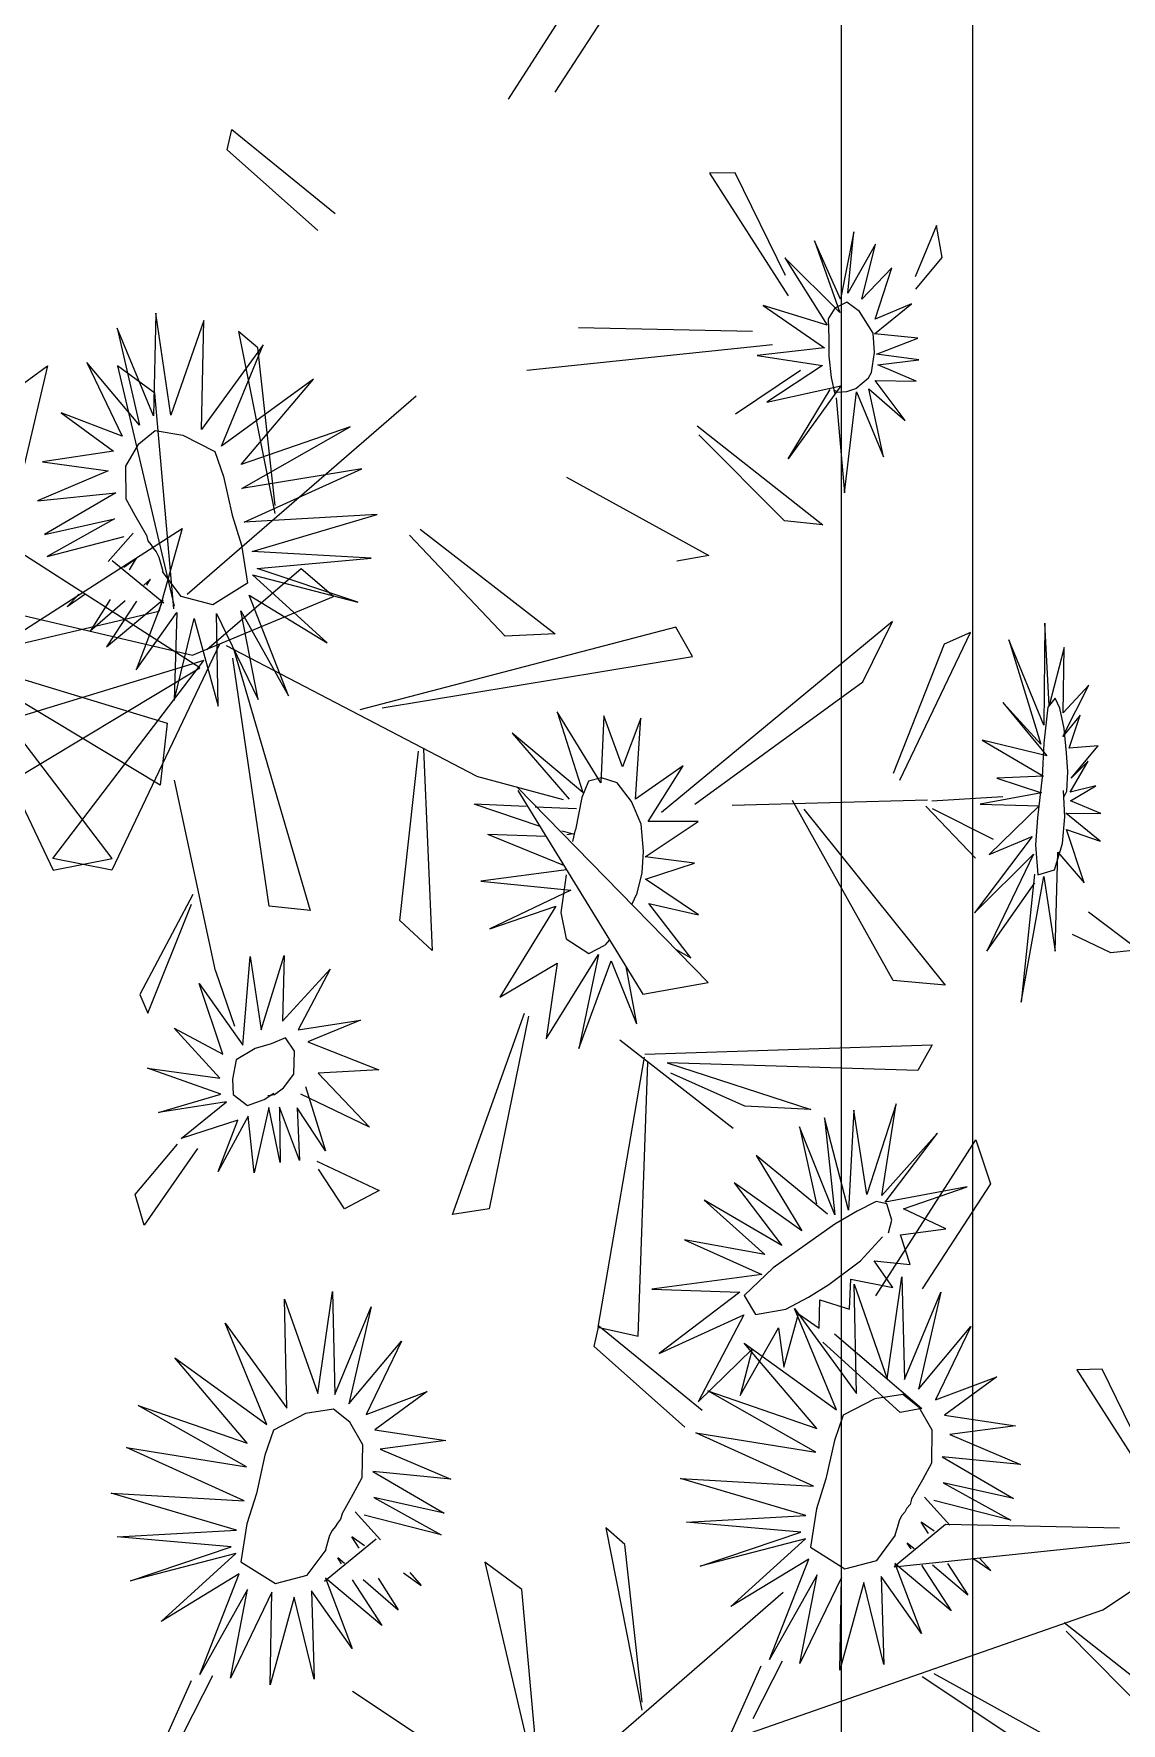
# Model space of a CAD drawing. Header units: inches. Extents: x 15 to 22798, y 21 to 21519.
# Drawn here: x 16317.74 to 16340.68, y 12520.47 to 12556.1 of the extents above; entities that cross this region are included whole.
import ezdxf

# ---------------------------------------------------------------- set-up
doc = ezdxf.new("R2010")
doc.units = ezdxf.units.IN
doc.header["$MEASUREMENT"] = 0
doc.layers.add('ARREDAMENTO', color=8, linetype='Continuous', lineweight=13)

msp = doc.modelspace()

# ---------------------------------------------------------------- linework, layer by layer
at = {"layer": 'ARREDAMENTO', "linetype": 'Continuous'}
for p, q in [((16327.756, 12554.722), (16329.868, 12558.012)), ((16330.175, 12557.085), (16328.736, 12554.869)), ((16321.818, 12553.652), (16321.917, 12554.084)), ((16321.917, 12554.084), (16324.095, 12552.309)), ((16323.732, 12551.95), (16321.818, 12553.652)), ((16332.537, 12553.172), (16331.997, 12553.162)), ((16331.997, 12553.162), (16333.653, 12550.576)), ((16333.599, 12551.003), (16332.537, 12553.172)), ((16335.044, 12551.923), (16334.761, 12550.506)), ((16334.917, 12550.633), (16335.044, 12551.923)), ((16336.783, 12552.057), (16336.335, 12550.972)), ((16336.906, 12551.385), (16336.783, 12552.057)), ((16334.211, 12551.732), (16334.745, 12550.226)), ((16334.761, 12550.506), (16334.211, 12551.732)), ((16335.497, 12551.667), (16334.917, 12550.633)), ((16335.208, 12550.502), (16335.497, 12551.667)), ((16333.585, 12551.373), (16334.476, 12549.956)), ((16334.745, 12550.226), (16333.585, 12551.373)), ((16336.351, 12550.713), (16336.906, 12551.385)), ((16335.846, 12551.163), (16335.208, 12550.502)), ((16335.493, 12550.085), (16335.846, 12551.163)), ((16320.316, 12550.211), (16320.266, 12548.043)), ((16320.629, 12548.06), (16320.316, 12550.211)), ((16333.13, 12550.368), (16334.423, 12549.475)), ((16334.476, 12549.956), (16333.13, 12550.368)), ((16334.639, 12550.316), (16334.503, 12550.088)), ((16334.891, 12550.44), (16334.639, 12550.316)), ((16335.161, 12550.245), (16334.891, 12550.44)), ((16335.448, 12549.785), (16335.161, 12550.245)), ((16335.48, 12549.774), (16336.256, 12550.408)), ((16336.256, 12550.408), (16335.493, 12550.085)), ((16319.496, 12549.889), (16319.968, 12547.844)), ((16320.266, 12548.043), (16319.496, 12549.889)), ((16321.326, 12550.055), (16320.629, 12548.06)), ((16321.279, 12547.752), (16321.326, 12550.055)), ((16322.06, 12549.822), (16322.825, 12545.981)), ((16322.463, 12549.474), (16322.06, 12549.822)), ((16332.903, 12549.82), (16329.232, 12549.899)), ((16334.503, 12550.088), (16334.515, 12549.684)), ((16335.476, 12549.38), (16335.448, 12549.785)), ((16322.582, 12549.542), (16321.279, 12547.752)), ((16321.699, 12547.404), (16322.582, 12549.542)), ((16322.831, 12546.151), (16322.463, 12549.474)), ((16328.143, 12549.004), (16333.326, 12549.546)), ((16334.423, 12549.475), (16333, 12549.317)), ((16334.515, 12549.684), (16334.512, 12549.299)), ((16336.393, 12549.682), (16335.48, 12549.774)), ((16335.522, 12549.342), (16336.393, 12549.682)), ((16318.028, 12549.1), (16316.833, 12544.029)), ((16317.242, 12548.523), (16318.028, 12549.1)), ((16318.861, 12549.166), (16319.607, 12547.617)), ((16319.968, 12547.844), (16318.861, 12549.166)), ((16319.506, 12549.1), (16320.7, 12544.029)), ((16320.291, 12548.523), (16319.506, 12549.1)), ((16333, 12549.317), (16334.378, 12549.106)), ((16334.378, 12549.106), (16333.209, 12548.329)), ((16334.512, 12549.299), (16334.563, 12548.853)), ((16335.416, 12548.956), (16335.476, 12549.38)), ((16336.416, 12549.221), (16335.522, 12549.342)), ((16335.547, 12549.119), (16336.416, 12549.221)), ((16336.36, 12548.774), (16335.547, 12549.119)), ((16323.643, 12548.815), (16321.699, 12547.404)), ((16322.115, 12547.014), (16323.643, 12548.815)), ((16332.543, 12548.088), (16333.918, 12549.008)), ((16334.563, 12548.853), (16334.638, 12548.5)), ((16335.084, 12548.622), (16335.354, 12548.844)), ((16335.354, 12548.844), (16335.416, 12548.956)), ((16336.124, 12547.943), (16335.495, 12548.789)), ((16335.495, 12548.789), (16336.36, 12548.774)), ((16320.696, 12543.971), (16320.291, 12548.523)), ((16325.806, 12548.459), (16320.974, 12544.272)), ((16333.209, 12548.329), (16334.764, 12548.673)), ((16334.764, 12548.673), (16333.655, 12547.133)), ((16333.655, 12547.133), (16334.543, 12548.599)), ((16334.613, 12548.593), (16334.706, 12548.543)), ((16334.67, 12548.42), (16334.848, 12546.417)), ((16334.706, 12548.543), (16334.895, 12548.554)), ((16334.848, 12546.417), (16335.099, 12548.547)), ((16334.895, 12548.554), (16335.084, 12548.622)), ((16335.099, 12548.547), (16335.666, 12547.177)), ((16335.357, 12548.609), (16336.124, 12547.943)), ((16335.666, 12547.177), (16335.357, 12548.609)), ((16318.317, 12548.103), (16319.421, 12547.298)), ((16319.607, 12547.617), (16318.317, 12548.103)), ((16324.413, 12547.808), (16322.115, 12547.014)), ((16322.132, 12546.511), (16324.413, 12547.808)), ((16331.736, 12547.829), (16334.385, 12545.741)), ((16333.576, 12545.827), (16331.773, 12547.644)), ((16319.421, 12547.298), (16317.924, 12547.07)), ((16317.924, 12547.07), (16319.307, 12546.884)), ((16319.307, 12546.884), (16317.82, 12546.253)), ((16324.664, 12546.924), (16322.132, 12546.511)), ((16322.18, 12545.799), (16324.664, 12546.924)), ((16328.98, 12546.752), (16331.983, 12545.095)), ((16317.82, 12546.253), (16319.467, 12546.416)), ((16319.467, 12546.416), (16317.962, 12545.537)), ((16317.962, 12545.537), (16319.444, 12545.869)), ((16319.444, 12545.869), (16318.02, 12545.078)), ((16324.986, 12545.959), (16322.18, 12545.799)), ((16322.345, 12545.179), (16324.986, 12545.959)), ((16316.294, 12542.727), (16320.872, 12545.668)), ((16321.24, 12542.727), (16316.662, 12545.668)), ((16319.306, 12544.972), (16319.839, 12545.565)), ((16320.872, 12545.668), (16320.374, 12543.917)), ((16327.686, 12543.393), (16325.666, 12545.526)), ((16325.895, 12545.655), (16328.738, 12543.447)), ((16334.385, 12545.741), (16333.576, 12545.827)), ((16318.02, 12545.078), (16319.648, 12545.497)), ((16324.861, 12545.04), (16322.345, 12545.179)), ((16319.396, 12544.991), (16320.485, 12544.097)), ((16319.638, 12544.848), (16319.909, 12545.037)), ((16319.756, 12544.797), (16319.909, 12545.037)), ((16323.383, 12544.818), (16321.393, 12543.108)), ((16322.453, 12544.824), (16324.861, 12545.04)), ((16324.576, 12544.109), (16322.453, 12544.824)), ((16324.066, 12544.231), (16323.383, 12544.818)), ((16331.983, 12545.095), (16331.304, 12544.977)), ((16320.062, 12544.474), (16320.205, 12544.597)), ((16320.124, 12544.472), (16320.205, 12544.597)), ((16322.354, 12544.687), (16324.576, 12544.109)), ((16323.929, 12543.256), (16322.354, 12544.687)), ((16318.686, 12544.283), (16318.445, 12544.015)), ((16318.819, 12544.276), (16318.445, 12544.015)), ((16319.354, 12544.167), (16318.929, 12543.501)), ((16319.67, 12544.138), (16318.929, 12543.501)), ((16319.275, 12543.17), (16320.465, 12544.165)), ((16319.903, 12544.134), (16319.275, 12543.17)), ((16320.465, 12544.165), (16319.902, 12542.685)), ((16321.086, 12542.991), (16324.066, 12544.231)), ((16322.285, 12544.26), (16323.929, 12543.256)), ((16323.113, 12542.137), (16322.285, 12544.26)), ((16320.374, 12543.917), (16316.448, 12542.991)), ((16317.16, 12543.917), (16321.086, 12542.991)), ((16319.902, 12542.685), (16320.755, 12543.895)), ((16320.755, 12543.895), (16320.703, 12542.038)), ((16320.703, 12542.038), (16321.122, 12543.765)), ((16321.122, 12543.765), (16321.63, 12541.916)), ((16321.594, 12543.872), (16322.471, 12542.058)), ((16321.63, 12541.916), (16321.594, 12543.872)), ((16322.107, 12543.929), (16323.113, 12542.137)), ((16322.471, 12542.058), (16322.107, 12543.929)), ((16331.283, 12543.583), (16324.616, 12541.843)), ((16328.738, 12543.447), (16327.686, 12543.393)), ((16335.857, 12543.706), (16330.981, 12539.679)), ((16331.636, 12542.964), (16331.283, 12543.583)), ((16335.232, 12542.429), (16335.857, 12543.706)), ((16336.014, 12540.361), (16337.501, 12543.47)), ((16337.501, 12543.47), (16336.95, 12543.226)), ((16339.075, 12543.666), (16339.054, 12541.518)), ((16339.161, 12541.93), (16339.075, 12543.666)), ((16315.876, 12543.228), (16318.147, 12538.461)), ((16321.658, 12543.228), (16319.387, 12538.461)), ((16327.078, 12540.444), (16321.808, 12543.193)), ((16321.961, 12543.105), (16323.574, 12537.609)), ((16336.95, 12543.226), (16335.872, 12540.495)), ((16338.311, 12543.318), (16338.985, 12541.116)), ((16339.054, 12541.518), (16338.311, 12543.318)), ((16339.482, 12543.153), (16339.161, 12541.93)), ((16339.456, 12541.777), (16339.482, 12543.153)), ((16319.395, 12538.704), (16316.209, 12542.884)), ((16316.209, 12542.884), (16320.55, 12541.562)), ((16320.403, 12540.254), (16316.294, 12542.727)), ((16321.325, 12542.884), (16316.984, 12541.562)), ((16317.13, 12540.254), (16321.24, 12542.727)), ((16318.139, 12538.704), (16321.325, 12542.884)), ((16322.707, 12537.699), (16321.94, 12542.93)), ((16325.092, 12541.882), (16331.636, 12542.964)), ((16331.69, 12539.85), (16335.232, 12542.429)), ((16339.45, 12541.279), (16339.997, 12542.364)), ((16339.997, 12542.364), (16339.456, 12541.777)), ((16338.187, 12541.993), (16339.111, 12540.868)), ((16338.985, 12541.116), (16338.187, 12541.993)), ((16328.784, 12541.799), (16329.325, 12540.097)), ((16329.701, 12540.302), (16328.784, 12541.799)), ((16329.768, 12541.714), (16329.701, 12540.302)), ((16330.158, 12540.639), (16329.768, 12541.714)), ((16330.55, 12541.662), (16330.158, 12540.639)), ((16330.433, 12539.955), (16330.55, 12541.662)), ((16339.818, 12541.727), (16339.45, 12541.279)), ((16339.582, 12541.035), (16339.818, 12541.727)), ((16320.55, 12541.562), (16320.403, 12540.254)), ((16327.834, 12541.348), (16329.034, 12539.955)), ((16329.325, 12540.097), (16327.834, 12541.348)), ((16325.465, 12537.397), (16325.859, 12540.967)), ((16325.964, 12541.012), (16326.144, 12536.764)), ((16337.748, 12541.199), (16339.046, 12540.444)), ((16339.111, 12540.868), (16337.748, 12541.199)), ((16340.194, 12541.083), (16339.582, 12541.035)), ((16339.624, 12540.399), (16340.194, 12541.083)), ((16331.44, 12540.657), (16330.433, 12539.955)), ((16330.704, 12539.487), (16331.44, 12540.657)), ((16339.607, 12540.106), (16339.986, 12540.761)), ((16339.986, 12540.761), (16339.624, 12540.399)), ((16321.574, 12536.333), (16320.707, 12540.358)), ((16327.078, 12540.444), (16328.911, 12539.95)), ((16331.968, 12536.088), (16327.946, 12540.206)), ((16329.445, 12540.335), (16329.301, 12539.995)), ((16329.715, 12540.409), (16329.445, 12540.335)), ((16330.046, 12540.301), (16329.715, 12540.409)), ((16330.354, 12539.905), (16330.046, 12540.301)), ((16339.046, 12540.444), (16338.058, 12540.399)), ((16338.058, 12540.399), (16339.002, 12540.088)), ((16340.15, 12540.241), (16339.607, 12540.106)), ((16339.614, 12539.923), (16340.15, 12540.241)), ((16328.42, 12539.381), (16327.029, 12539.85)), ((16328.127, 12539.805), (16327.029, 12539.85)), ((16327.955, 12540.14), (16330.592, 12535.841)), ((16329.301, 12539.995), (16329.172, 12539.311)), ((16330.554, 12539.43), (16330.354, 12539.905)), ((16336.593, 12539.935), (16332.477, 12539.826)), ((16335.875, 12536.132), (16333.745, 12539.927)), ((16337.612, 12538.713), (16336.561, 12539.808)), ((16336.686, 12539.922), (16338.186, 12540.011)), ((16339.002, 12540.088), (16337.708, 12539.854)), ((16337.708, 12539.854), (16338.949, 12539.819)), ((16338.949, 12539.819), (16337.9, 12538.79)), ((16340.25, 12539.653), (16339.614, 12539.923)), ((16328.318, 12539.797), (16329.191, 12539.761)), ((16330.641, 12538.743), (16331.759, 12539.484)), ((16331.759, 12539.484), (16330.704, 12539.487)), ((16333.986, 12539.744), (16336.968, 12536.036)), ((16336.696, 12539.763), (16337.985, 12539.112)), ((16339.518, 12539.662), (16340.25, 12539.653)), ((16340.237, 12539.073), (16339.518, 12539.662)), ((16328.552, 12539.166), (16327.318, 12539.208)), ((16328.925, 12538.558), (16327.318, 12539.208)), ((16328.884, 12539.291), (16329.127, 12539.229)), ((16329.127, 12539.229), (16328.988, 12539.201)), ((16329.111, 12539.066), (16329.172, 12539.311)), ((16330.607, 12538.858), (16330.554, 12539.43)), ((16338.802, 12539.171), (16337.59, 12537.562)), ((16337.9, 12538.79), (16338.802, 12539.171)), ((16339.529, 12539.314), (16340.237, 12539.073)), ((16339.905, 12538.189), (16339.529, 12539.314)), ((16330.576, 12538.401), (16330.607, 12538.858)), ((16331.68, 12538.606), (16330.641, 12538.743)), ((16337.59, 12537.562), (16338.832, 12538.796)), ((16338.832, 12538.796), (16337.85, 12536.749)), ((16339.287, 12536.754), (16339.347, 12538.839)), ((16339.347, 12538.839), (16339.905, 12538.189)), ((16319.387, 12538.461), (16318.139, 12538.704)), ((16318.147, 12538.461), (16319.395, 12538.704)), ((16328.981, 12538.467), (16327.172, 12538.227)), ((16330.468, 12537.971), (16330.576, 12538.401)), ((16330.647, 12538.27), (16331.68, 12538.606)), ((16338.854, 12538.378), (16338.574, 12535.674)), ((16327.172, 12538.227), (16329.073, 12538.036)), ((16329.073, 12538.036), (16327.358, 12537.225)), ((16328.952, 12538.206), (16328.859, 12537.568)), ((16328.975, 12538.36), (16328.952, 12538.206)), ((16331.762, 12537.52), (16330.647, 12538.27)), ((16337.85, 12536.749), (16338.861, 12538.192)), ((16338.574, 12535.674), (16339.054, 12538.328)), ((16339.054, 12538.328), (16339.287, 12536.754)), ((16321.095, 12537.948), (16319.977, 12535.835)), ((16320.143, 12535.441), (16321.064, 12537.739)), ((16323.574, 12537.609), (16322.707, 12537.699)), ((16327.358, 12537.225), (16328.751, 12537.702)), ((16328.751, 12537.702), (16327.574, 12535.778)), ((16330.36, 12537.735), (16330.468, 12537.971)), ((16330.715, 12537.757), (16331.762, 12537.52)), ((16331.606, 12536.609), (16330.715, 12537.757)), ((16326.144, 12536.764), (16325.465, 12537.397)), ((16328.859, 12537.568), (16328.972, 12537.008)), ((16339.993, 12537.578), (16341.052, 12536.78)), ((16328.972, 12537.008), (16329.449, 12536.698)), ((16329.886, 12536.992), (16329.786, 12536.88)), ((16340.465, 12536.715), (16339.657, 12537.1)), ((16322.152, 12534.77), (16322.304, 12536.64)), ((16322.304, 12536.64), (16322.534, 12535.092)), ((16322.534, 12535.092), (16323.02, 12536.661)), ((16323.02, 12536.661), (16322.985, 12535.274)), ((16328.55, 12534.904), (16329.652, 12536.678)), ((16329.652, 12536.678), (16329.24, 12534.699)), ((16329.449, 12536.698), (16329.786, 12536.88)), ((16331.281, 12536.791), (16331.606, 12536.609)), ((16341.052, 12536.78), (16340.465, 12536.715)), ((16321.574, 12536.333), (16321.972, 12535.171)), ((16322.985, 12535.274), (16323.995, 12536.374)), ((16323.995, 12536.374), (16323.32, 12535.09)), ((16327.574, 12535.778), (16328.781, 12536.494)), ((16328.781, 12536.494), (16328.55, 12534.904)), ((16329.24, 12534.699), (16329.921, 12536.549)), ((16329.921, 12536.549), (16330.454, 12535.22)), ((16330.232, 12536.428), (16330.454, 12535.22)), ((16321.226, 12536.067), (16322.152, 12534.77)), ((16321.729, 12534.58), (16321.226, 12536.067)), ((16330.592, 12535.841), (16331.968, 12536.088)), ((16336.968, 12536.036), (16335.875, 12536.132)), ((16319.977, 12535.835), (16320.143, 12535.441)), ((16323.32, 12535.09), (16324.633, 12535.298)), ((16324.633, 12535.298), (16323.519, 12534.84)), ((16326.572, 12531.196), (16328.095, 12535.44)), ((16328.178, 12535.381), (16327.345, 12531.312)), ((16320.701, 12535.123), (16321.729, 12534.58)), ((16321.661, 12534.069), (16320.701, 12535.123)), ((16323.519, 12534.84), (16325.017, 12534.248)), ((16332.495, 12533.012), (16330.105, 12534.874)), ((16330.616, 12534.518), (16329.642, 12528.818)), ((16330.635, 12534.575), (16336.695, 12534.773)), ((16336.695, 12534.773), (16336.391, 12534.234)), ((16320.141, 12534.281), (16321.661, 12534.069)), ((16321.686, 12533.733), (16320.141, 12534.281)), ((16325.017, 12534.248), (16323.737, 12534.178)), ((16323.737, 12534.178), (16324.821, 12533.038)), ((16330.494, 12528.629), (16330.695, 12534.406)), ((16331.102, 12534.398), (16334.135, 12533.412)), ((16336.391, 12534.234), (16331.102, 12534.398)), ((16332.742, 12533.479), (16331.18, 12534.175)), ((16323.475, 12533.893), (16323.894, 12532.541)), ((16320.367, 12533.348), (16321.686, 12533.733)), ((16321.804, 12533.571), (16320.367, 12533.348)), ((16320.849, 12532.801), (16321.804, 12533.571)), ((16322.698, 12533.455), (16322.387, 12532.078)), ((16322.936, 12532.293), (16322.698, 12533.455)), ((16322.924, 12533.461), (16322.936, 12532.293)), ((16323.347, 12532.332), (16322.924, 12533.461)), ((16323.294, 12533.444), (16323.347, 12532.332)), ((16323.894, 12532.541), (16323.294, 12533.444)), ((16324.821, 12533.038), (16323.375, 12533.737)), ((16334.135, 12533.412), (16332.742, 12533.479)), ((16335.044, 12533.399), (16334.928, 12531.285)), ((16335.315, 12531.619), (16335.044, 12533.399)), ((16335.937, 12533.53), (16335.315, 12531.619)), ((16335.636, 12531.598), (16335.937, 12533.53)), ((16322.044, 12533.189), (16320.849, 12532.801)), ((16322.262, 12533.272), (16321.632, 12532.101)), ((16321.632, 12532.101), (16322.044, 12533.189)), ((16322.387, 12532.078), (16322.262, 12533.272)), ((16333.896, 12533.042), (16334.255, 12531.419)), ((16334.641, 12531.19), (16333.896, 12533.042)), ((16334.423, 12533.235), (16334.641, 12531.19)), ((16334.928, 12531.285), (16334.423, 12533.235)), ((16319.876, 12531.616), (16320.774, 12532.678)), ((16335.503, 12529.483), (16337.615, 12532.772)), ((16336.804, 12532.908), (16335.636, 12531.598)), ((16335.706, 12531.458), (16336.804, 12532.908)), ((16337.615, 12532.772), (16337.922, 12531.846)), ((16321.196, 12532.586), (16320.066, 12530.968)), ((16323.71, 12532.321), (16325.024, 12531.703)), ((16332.978, 12532.437), (16333.942, 12530.85)), ((16334.486, 12531.206), (16332.978, 12532.437)), ((16324.294, 12531.314), (16323.748, 12532.154)), ((16320.066, 12530.968), (16319.876, 12531.616)), ((16325.024, 12531.703), (16324.294, 12531.314)), ((16332.519, 12531.866), (16333.52, 12530.545)), ((16333.942, 12530.85), (16332.519, 12531.866)), ((16337.432, 12531.78), (16335.706, 12531.458)), ((16336.088, 12531.312), (16337.432, 12531.78)), ((16337.922, 12531.846), (16336.483, 12529.63)), ((16327.345, 12531.312), (16326.572, 12531.196)), ((16331.882, 12531.499), (16333.166, 12530.351)), ((16333.52, 12530.545), (16331.882, 12531.499)), ((16335.11, 12531.266), (16334.642, 12530.995)), ((16335.513, 12531.469), (16335.11, 12531.266)), ((16335.741, 12531.421), (16335.513, 12531.469)), ((16335.843, 12531.079), (16335.741, 12531.421)), ((16336.981, 12530.896), (16336.088, 12531.312)), ((16334.642, 12530.995), (16334.015, 12530.549)), ((16335.774, 12530.807), (16335.843, 12531.079)), ((16336.024, 12530.766), (16336.981, 12530.896)), ((16331.467, 12530.66), (16333.101, 12529.931)), ((16333.166, 12530.351), (16331.467, 12530.66)), ((16334.015, 12530.549), (16333.338, 12530.073)), ((16335.184, 12530.216), (16335.649, 12530.722)), ((16336.228, 12530.144), (16336.024, 12530.766)), ((16334.511, 12529.722), (16335.184, 12530.216)), ((16335.47, 12530.216), (16336.228, 12530.144)), ((16335.862, 12529.656), (16335.47, 12530.216)), ((16333.101, 12529.931), (16330.778, 12529.622)), ((16333.338, 12530.073), (16332.727, 12529.488)), ((16334.949, 12529.198), (16334.977, 12529.833)), ((16334.977, 12529.833), (16335.862, 12529.656)), ((16335.746, 12527.728), (16336.058, 12529.879)), ((16336.058, 12529.879), (16336.108, 12527.712)), ((16323.729, 12527.418), (16324.041, 12529.57)), ((16324.041, 12529.57), (16324.092, 12527.402)), ((16330.778, 12529.622), (16332.636, 12529.56)), ((16332.636, 12529.56), (16330.937, 12528.266)), ((16332.727, 12529.488), (16332.97, 12529.083)), ((16334.086, 12529.452), (16334.511, 12529.722)), ((16335.048, 12529.723), (16335.746, 12527.728)), ((16335.095, 12527.421), (16335.048, 12529.723)), ((16336.108, 12527.712), (16336.878, 12529.558)), ((16336.878, 12529.558), (16336.406, 12527.513)), ((16323.032, 12529.413), (16323.729, 12527.418)), ((16323.079, 12527.111), (16323.032, 12529.413)), ((16324.092, 12527.402), (16324.861, 12529.248)), ((16324.861, 12529.248), (16324.389, 12527.203)), ((16332.97, 12529.083), (16333.609, 12529.198)), ((16333.609, 12529.198), (16334.086, 12529.452)), ((16333.792, 12529.211), (16335.095, 12527.421)), ((16334.675, 12527.073), (16333.792, 12529.211)), ((16334.31, 12528.797), (16334.324, 12529.399)), ((16334.324, 12529.399), (16334.949, 12529.198)), ((16321.776, 12528.901), (16323.079, 12527.111)), ((16322.659, 12526.763), (16321.776, 12528.901)), ((16329.565, 12528.413), (16329.664, 12528.845)), ((16329.642, 12528.818), (16330.494, 12528.629)), ((16329.664, 12528.845), (16331.842, 12527.07)), ((16330.937, 12528.266), (16332.723, 12529.081)), ((16332.723, 12529.081), (16331.756, 12527.244)), ((16332.644, 12527.375), (16333.455, 12528.803)), ((16333.455, 12528.803), (16333.563, 12527.975)), ((16333.563, 12527.975), (16333.876, 12529.104)), ((16333.876, 12529.104), (16334.31, 12528.797)), ((16336.406, 12527.513), (16337.514, 12528.834)), ((16337.514, 12528.834), (16336.767, 12527.286)), ((16324.389, 12527.203), (16325.497, 12528.524)), ((16325.497, 12528.524), (16324.751, 12526.976)), ((16331.479, 12526.711), (16329.565, 12528.413)), ((16332.731, 12528.484), (16334.675, 12527.073)), ((16334.259, 12526.683), (16332.731, 12528.484)), ((16336.021, 12527.021), (16334.388, 12528.502)), ((16334.634, 12528.677), (16336.479, 12527.103)), ((16320.714, 12528.174), (16322.659, 12526.763)), ((16322.242, 12526.373), (16320.714, 12528.174)), ((16331.756, 12527.244), (16332.897, 12528.352)), ((16332.897, 12528.352), (16332.644, 12527.375)), ((16336.767, 12527.286), (16338.057, 12527.772)), ((16338.057, 12527.772), (16336.954, 12526.966)), ((16340.284, 12527.933), (16339.744, 12527.922)), ((16339.744, 12527.922), (16341.4, 12525.337)), ((16341.346, 12525.764), (16340.284, 12527.933)), ((16324.751, 12526.976), (16326.041, 12527.462)), ((16326.041, 12527.462), (16324.937, 12526.656)), ((16331.961, 12527.477), (16334.259, 12526.683)), ((16334.242, 12526.18), (16331.961, 12527.477)), ((16319.944, 12527.167), (16322.242, 12526.373)), ((16322.225, 12525.87), (16319.944, 12527.167)), ((16336.479, 12527.103), (16336.021, 12527.021)), ((16324.937, 12526.656), (16326.434, 12526.429)), ((16336.954, 12526.966), (16338.451, 12526.739)), ((16338.451, 12526.739), (16337.067, 12526.553)), ((16322.177, 12525.158), (16319.694, 12526.283)), ((16319.694, 12526.283), (16322.225, 12525.87)), ((16326.434, 12526.429), (16325.05, 12526.243)), ((16331.711, 12526.593), (16334.242, 12526.18)), ((16334.194, 12525.468), (16331.711, 12526.593)), ((16337.067, 12526.553), (16338.555, 12525.922)), ((16325.05, 12526.243), (16326.538, 12525.612)), ((16336.907, 12526.084), (16338.412, 12525.206)), ((16338.555, 12525.922), (16336.907, 12526.084)), ((16324.89, 12525.775), (16326.395, 12524.896)), ((16326.538, 12525.612), (16324.89, 12525.775)), ((16331.388, 12525.627), (16334.194, 12525.468)), ((16334.029, 12524.848), (16331.388, 12525.627)), ((16319.371, 12525.317), (16322.177, 12525.158)), ((16322.013, 12524.538), (16319.371, 12525.317)), ((16324.913, 12525.227), (16326.338, 12524.437)), ((16326.395, 12524.896), (16324.913, 12525.227)), ((16337.068, 12524.641), (16336.535, 12525.234)), ((16336.93, 12525.537), (16338.354, 12524.747)), ((16338.412, 12525.206), (16336.93, 12525.537)), ((16325.052, 12524.331), (16324.518, 12524.924)), ((16326.338, 12524.437), (16324.71, 12524.856)), ((16331.513, 12524.709), (16334.029, 12524.848)), ((16338.354, 12524.747), (16336.727, 12525.166)), ((16319.497, 12524.399), (16322.013, 12524.538)), ((16330.21, 12524.235), (16329.807, 12524.583)), ((16329.807, 12524.583), (16330.572, 12520.742)), ((16333.922, 12524.493), (16331.513, 12524.709)), ((16331.798, 12523.778), (16333.922, 12524.493)), ((16336.979, 12524.66), (16335.89, 12523.765)), ((16336.618, 12524.466), (16336.465, 12524.706)), ((16336.736, 12524.516), (16336.465, 12524.706)), ((16340.65, 12524.58), (16336.979, 12524.66)), ((16321.905, 12524.183), (16319.497, 12524.399)), ((16319.781, 12523.468), (16321.905, 12524.183)), ((16324.962, 12524.35), (16323.873, 12523.455)), ((16324.602, 12524.156), (16324.448, 12524.396)), ((16324.72, 12524.206), (16324.448, 12524.396)), ((16330.578, 12520.911), (16330.21, 12524.235)), ((16334.02, 12524.356), (16331.798, 12523.778)), ((16332.445, 12522.924), (16334.02, 12524.356)), ((16335.89, 12523.765), (16341.073, 12524.307)), ((16336.25, 12524.14), (16336.169, 12524.265)), ((16336.312, 12524.142), (16336.169, 12524.265)), ((16322.004, 12524.046), (16319.781, 12523.468)), ((16320.429, 12522.614), (16322.004, 12524.046)), ((16324.234, 12523.83), (16324.152, 12523.956)), ((16324.295, 12523.833), (16324.152, 12523.956)), ((16327.253, 12523.861), (16328.447, 12518.79)), ((16328.038, 12523.284), (16327.253, 12523.861)), ((16334.089, 12523.928), (16332.445, 12522.924)), ((16333.262, 12521.806), (16334.089, 12523.928)), ((16335.91, 12523.834), (16336.472, 12522.354)), ((16337.099, 12522.839), (16335.91, 12523.834)), ((16336.471, 12523.802), (16337.099, 12522.839)), ((16336.704, 12523.806), (16337.446, 12523.17)), ((16337.021, 12523.835), (16337.446, 12523.17)), ((16337.555, 12523.945), (16337.93, 12523.683)), ((16337.689, 12523.951), (16337.93, 12523.683)), ((16340.29, 12522.849), (16341.665, 12523.769)), ((16322.072, 12523.618), (16320.429, 12522.614)), ((16321.245, 12521.496), (16322.072, 12523.618)), ((16323.893, 12523.524), (16324.455, 12522.044)), ((16325.083, 12522.529), (16323.893, 12523.524)), ((16324.454, 12523.492), (16325.083, 12522.529)), ((16324.687, 12523.496), (16325.429, 12522.86)), ((16325.004, 12523.525), (16325.429, 12522.86)), ((16325.538, 12523.635), (16325.913, 12523.373)), ((16325.672, 12523.641), (16325.913, 12523.373)), ((16334.267, 12523.598), (16333.262, 12521.806)), ((16333.904, 12521.726), (16334.267, 12523.598)), ((16334.78, 12523.541), (16333.904, 12521.726)), ((16334.745, 12521.585), (16334.78, 12523.541)), ((16335.252, 12523.434), (16334.745, 12521.585)), ((16335.672, 12521.707), (16335.252, 12523.434)), ((16335.619, 12523.563), (16335.672, 12521.707)), ((16336.472, 12522.354), (16335.619, 12523.563)), ((16322.251, 12523.288), (16321.245, 12521.496)), ((16321.887, 12521.416), (16322.251, 12523.288)), ((16322.763, 12523.231), (16321.887, 12521.416)), ((16322.728, 12521.275), (16322.763, 12523.231)), ((16323.236, 12523.124), (16322.728, 12521.275)), ((16323.655, 12521.397), (16323.236, 12523.124)), ((16323.602, 12523.254), (16323.655, 12521.397)), ((16324.455, 12522.044), (16323.602, 12523.254)), ((16328.443, 12518.732), (16328.038, 12523.284)), ((16333.553, 12523.219), (16328.721, 12519.033)), ((16340.29, 12522.849), (16328.427, 12518.715)), ((16339.483, 12522.589), (16342.132, 12520.502)), ((16341.323, 12520.588), (16339.52, 12522.405)), ((16332.432, 12520.211), (16333.084, 12521.673)), ((16332.918, 12520.566), (16333.536, 12521.778)), ((16320.415, 12519.901), (16321.067, 12521.363)), ((16320.901, 12520.256), (16321.52, 12521.468)), ((16339.051, 12519.738), (16336.482, 12521.444)), ((16336.727, 12521.513), (16339.73, 12519.856)), ((16327.034, 12519.428), (16324.465, 12521.134))]:
    msp.add_line(p, q, dxfattribs=at)
at = {"layer": 'ARREDAMENTO', "elevation": -27.277}
for points in [[(16305.209, 12488.933), (16305.209, 12627.517), (16337.545, 12627.517), (16337.545, 12488.933)], [(16307.981, 12491.705), (16307.981, 12624.745), (16334.774, 12624.745), (16334.774, 12491.705)]]:
    msp.add_lwpolyline(points, close=True, dxfattribs=at)
at = {"layer": 'ARREDAMENTO', "linetype": 'Continuous'}
for points in [[(16320.114, 12545.524), (16319.877, 12545.939), (16319.688, 12546.288), (16319.678, 12546.981), (16319.953, 12547.453), (16320.298, 12547.731), (16320.886, 12547.638), (16321.559, 12547.292), (16321.74, 12546.76), (16321.922, 12545.95), (16322.122, 12545.316), (16322.249, 12544.511), (16321.52, 12544.055), (16320.849, 12544.229), (16320.453, 12544.761)], [(16320.114, 12545.524), (16320.147, 12545.408), (16320.212, 12545.329), (16320.257, 12545.249), (16320.323, 12545.172), (16320.377, 12545.064), (16320.422, 12544.916), (16320.464, 12544.764), (16320.453, 12544.761)], [(16339.474, 12539.999), (16339.533, 12540.129), (16339.559, 12540.534), (16339.526, 12540.935), (16339.479, 12541.45), (16339.389, 12541.878), (16339.292, 12542.085), (16339.137, 12541.897), (16339.052, 12541.141), (16339.017, 12540.42), (16338.918, 12539.561), (16338.875, 12538.997), (16338.922, 12538.364), (16339.275, 12538.463), (16339.442, 12539.022), (16339.496, 12539.585), (16339.469, 12540.138)], [(16322.674, 12533.709), (16322.821, 12533.727), (16323.007, 12533.865), (16323.226, 12534.153), (16323.242, 12534.644), (16323.052, 12534.923), (16322.751, 12534.799), (16322.408, 12534.697), (16322.011, 12534.458), (16321.929, 12534.048), (16321.948, 12533.73), (16322.25, 12533.496), (16322.602, 12533.621), (16322.802, 12533.758)], [(16336.261, 12525.193), (16336.497, 12525.608), (16336.686, 12525.957), (16336.697, 12526.65), (16336.421, 12527.122), (16336.076, 12527.4), (16335.488, 12527.307), (16334.815, 12526.96), (16334.634, 12526.428), (16334.453, 12525.619), (16334.253, 12524.984), (16334.126, 12524.179), (16334.855, 12523.724), (16335.525, 12523.897), (16335.921, 12524.43)], [(16324.244, 12524.883), (16324.481, 12525.298), (16324.669, 12525.647), (16324.68, 12526.34), (16324.404, 12526.812), (16324.06, 12527.09), (16323.471, 12526.997), (16322.798, 12526.65), (16322.617, 12526.118), (16322.436, 12525.309), (16322.236, 12524.674), (16322.109, 12523.869), (16322.838, 12523.414), (16323.508, 12523.587), (16323.905, 12524.12)], [(16336.261, 12525.193), (16336.228, 12525.077), (16336.162, 12524.998), (16336.118, 12524.918), (16336.051, 12524.84), (16335.998, 12524.732), (16335.953, 12524.585), (16335.91, 12524.432), (16335.921, 12524.43)], [(16324.244, 12524.883), (16324.211, 12524.767), (16324.146, 12524.688), (16324.101, 12524.608), (16324.034, 12524.531), (16323.981, 12524.423), (16323.936, 12524.275), (16323.894, 12524.122), (16323.905, 12524.12)]]:
    msp.add_lwpolyline(points, dxfattribs=at)

doc.saveas('drawing.dxf')
